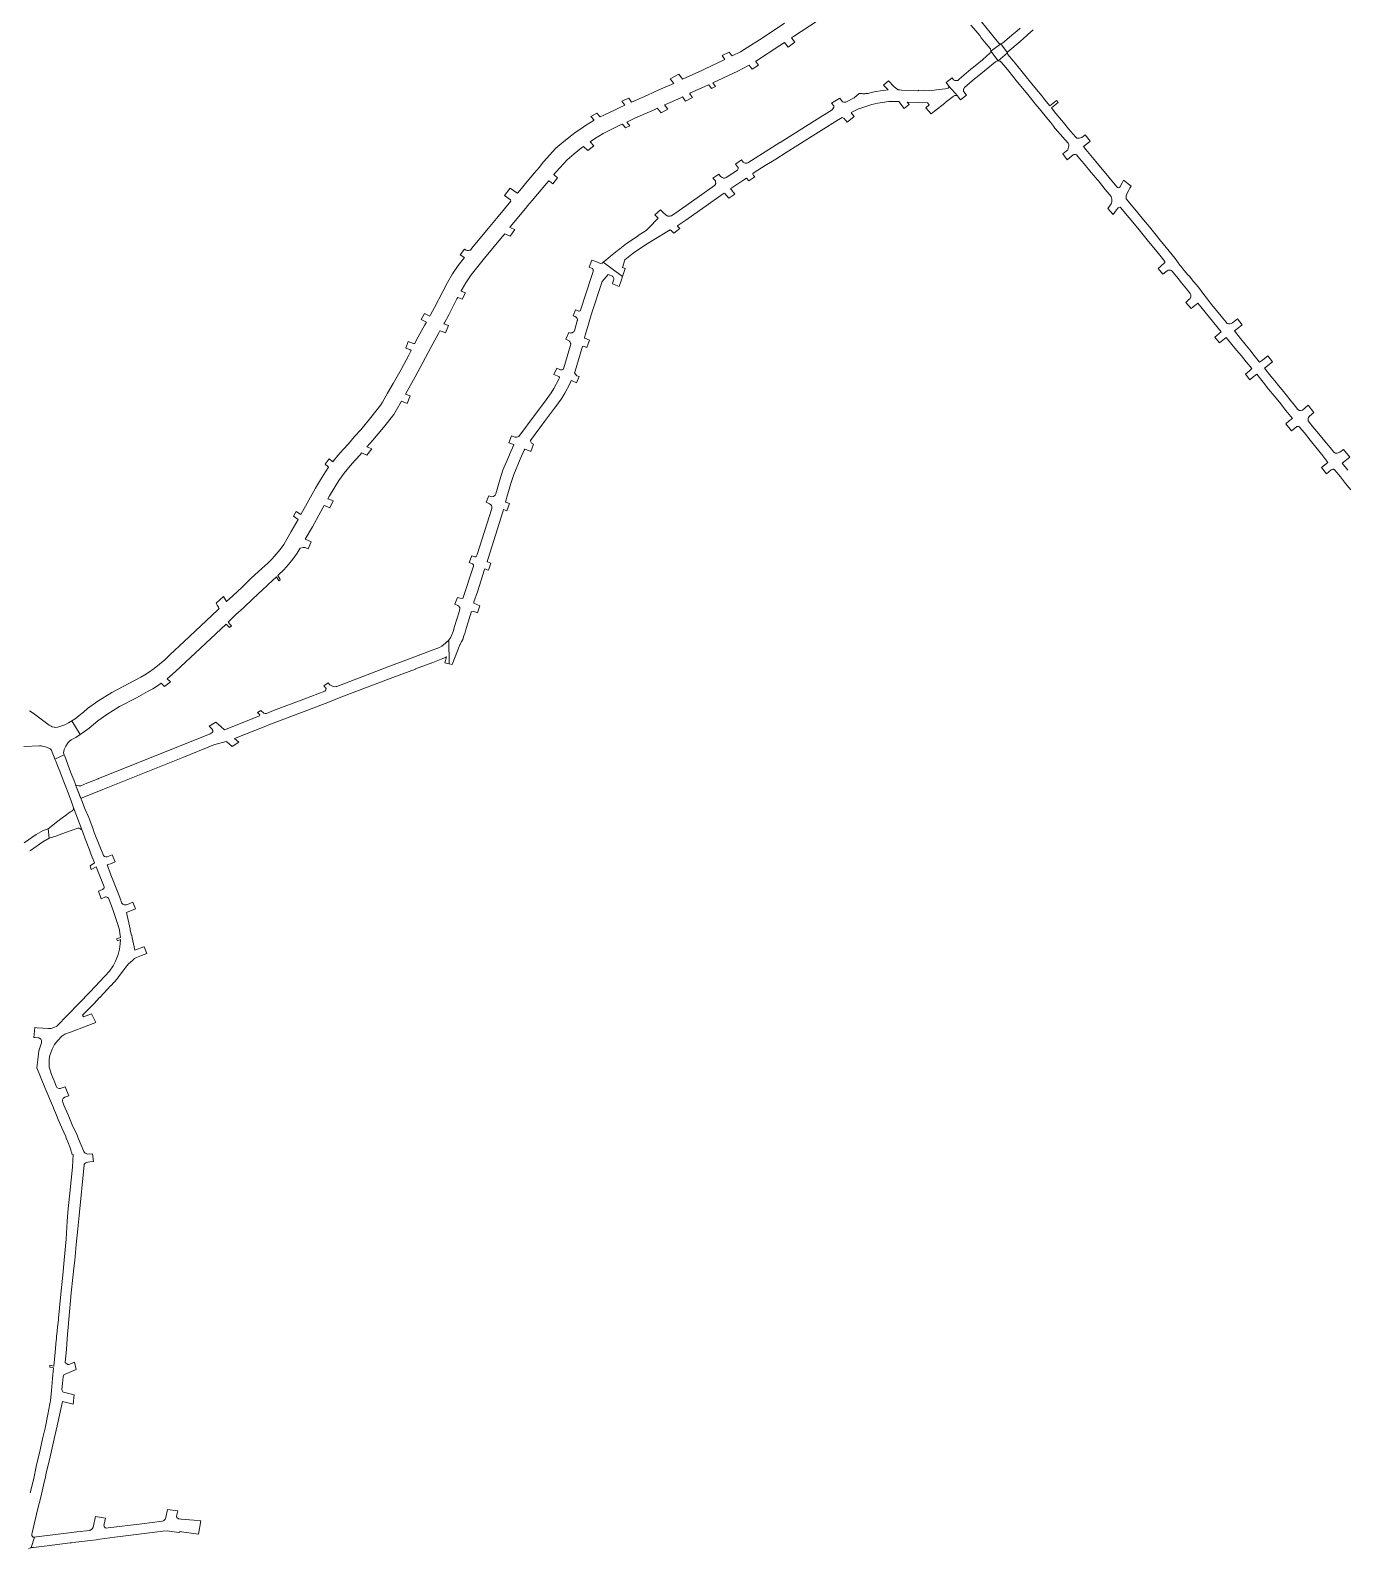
# Model space of a CAD drawing. Header units: inches. Extents: x 704148 to 723432, y 7075344 to 7101810.
# Drawn here: x 715544 to 717682, y 7089835 to 7092300 of the extents above; entities that cross this region are included whole.
import ezdxf

# ---------------------------------------------------------------- set-up
doc = ezdxf.new("R2010")
doc.units = ezdxf.units.IN
doc.header["$MEASUREMENT"] = 0
doc.layers.add('gisdb.gisadmin', color=7, linetype='Continuous', lineweight=9, true_color=0xccf5fc)

msp = doc.modelspace()

# ---------------------------------------------------------------- linework, layer by layer
at = {"layer": 'gisdb.gisadmin'}
for points in [[(716821.4898, 7092316.0503), (716782.4844, 7092290.1112), (716779.4074, 7092288.0873), (716784.9255, 7092281.3191), (716773.8193, 7092273.0083), (716767.98, 7092280.48), (716767.9068, 7092280.5225), (716760.7457, 7092275.8121), (716741.7887, 7092263.1745), (716722.5028, 7092251.0449), (716721.0522, 7092250.1227), (716725.9368, 7092243.8096), (716715.8725, 7092237.5638), (716710.9241, 7092244.0233), (716708.4874, 7092242.6507), (716692.2693, 7092234.1888), (716651.8261, 7092215.1226), (716656.3389, 7092209.0905), (716649.4866, 7092205.7954), (716645.0493, 7092211.8345), (716643.705, 7092211.1791), (716615.7043, 7092198.6418), (716614.1823, 7092197.9124), (716614.2661, 7092197.6316), (716614.41, 7092197.24), (716614.5807, 7092196.8593), (716614.7775, 7092196.4914), (716614.9993, 7092196.1381), (716615.2452, 7092195.8011), (716618.831, 7092191.2284), (716607.4213, 7092185.5728), (716602.2524, 7092192.1951), (716598.6546, 7092190.4709), (716574.9502, 7092180.1121), (716573.2595, 7092179.3285), (716578.5074, 7092172.6253), (716567.6976, 7092166.4406), (716562.55, 7092172.98), (716561.616, 7092173.9317), (716556.2894, 7092171.4629), (716526.4096, 7092158.1998), (716512.2048, 7092151.5295), (716516.823, 7092145.1775), (716510.1326, 7092142.1767), (716505.1155, 7092148.2204), (716503.0804, 7092147.2716), (716487.5178, 7092140.0887), (716473.972, 7092133.031), (716459.3866, 7092124.1255), (716452.4331, 7092119.4369), (716458.3457, 7092113.0851), (716449.0842, 7092105.1102), (716442.0244, 7092112.007), (716438.65, 7092109.5007), (716426.7729, 7092100.0039), (716415.1793, 7092090.163), (716397.1432, 7092070.4344), (716393.7111, 7092066.0991), (716393.87, 7092065.89), (716394.52, 7092065.32), (716399.8389, 7092061.1004), (716392.0392, 7092051.3798), (716386.61, 7092055.68), (716385.3926, 7092056.1055), (716381.5546, 7092051.728), (716358.2079, 7092023.9751), (716351.1282, 7092015.4361), (716349.8237, 7092013.8629), (716323.3444, 7091981.9374), (716321.9664, 7091980.2064), (716330.3324, 7091976.8883), (716322.8993, 7091966.4527), (716313.8047, 7091970.0575), (716306.9903, 7091961.9685), (716280.7818, 7091930.4895), (716259.1868, 7091903.1601), (716251.0131, 7091890.6021), (716243.4015, 7091877.6956), (716243.0997, 7091877.128), (716250.4148, 7091874.2217), (716244.9196, 7091863.6969), (716239.35, 7091866.04), (716237.67, 7091866.66), (716237.5551, 7091866.7001), (716236.367, 7091864.4657), (716222.9212, 7091838.4265), (716216.3086, 7091825.7526), (716215.2878, 7091824.0091), (716222.6615, 7091820.9946), (716217.91, 7091809.22), (716210.69, 7091812), (716208.87, 7091812.42), (716208.5094, 7091812.4317), (716206.7948, 7091809.5033), (716193.7534, 7091785.3711), (716181.1719, 7091760.996), (716168.5357, 7091737.5683), (716155.5, 7091714.3607), (716152.9732, 7091709.8793), (716160.5255, 7091706.7159), (716155.2822, 7091694.6733), (716146.404, 7091698.2284), (716138.3897, 7091684.0885), (716136.1504, 7091680.3193), (716133.661, 7091676.7104), (716116.8745, 7091655.6001), (716099.7281, 7091634.7811), (716090.0019, 7091624.0252), (716098.2, 7091620.87), (716089.9, 7091610.87), (716081.5552, 7091614.3051), (716079.4844, 7091611.9161), (716071.0103, 7091602.6812), (716062.7161, 7091593.2844), (716053.2415, 7091581.598), (716044.3758, 7091569.4431), (716036.7551, 7091557.037), (716029.3378, 7091544.5082), (716026.7981, 7091539.9389), (716027.4594, 7091539.6108), (716030.9906, 7091538.1951), (716035.2369, 7091536.4928), (716030.0078, 7091525.2497), (716022.58, 7091528.2), (716020.87, 7091528.66), (716020.5412, 7091528.6817), (716018.4864, 7091524.9847), (716001.6269, 7091494.2603), (715990.0795, 7091474.1651), (715993.6412, 7091472.6422), (715999.5306, 7091470.1239), (715994.9117, 7091458.5038), (715990.8184, 7091460.0524), (715989.5562, 7091460.4661), (715988.243, 7091460.6652), (715986.9149, 7091460.6443), (715981.8347, 7091459.565), (715976.6537, 7091451.4134), (715969.9934, 7091442.0102), (715962.7824, 7091433.0222), (715955.0467, 7091424.4817), (715946.8138, 7091416.4193), (715945.6533, 7091415.3542), (715948.534, 7091409.854), (715949.3136, 7091408.4302), (715946.9962, 7091406.5896), (715943.34, 7091413.2309), (715936.9253, 7091407.3432), (715920.425, 7091392.1426), (715905.1405, 7091377.2998), (715889.607, 7091362.7177), (715877.5258, 7091351.7903), (715865.7434, 7091340.5412), (715864.7899, 7091339.643), (715868.9158, 7091335.2867), (715870.4245, 7091333.6937), (715866.9898, 7091330.577), (715861.4392, 7091336.4864), (715811.1737, 7091289.1338), (715788.1662, 7091267.2878), (715779.2317, 7091259.1829), (715769.9979, 7091251.4206), (715765.6468, 7091247.7484), (715771.4707, 7091242.5716), (715761.6974, 7091235.307), (715756.0954, 7091240.3171), (715750.1396, 7091236.1581), (715742.7958, 7091231.4534), (715735.1409, 7091227.2737), (715715.8599, 7091216.8718), (715688.5612, 7091202.5175), (715678.0805, 7091196.343), (715667.8471, 7091189.7668), (715653.2857, 7091179.4134), (715646.2947, 7091173.2999), (715639.099, 7091167.4287), (715635.5989, 7091164.7379), (715631.6124, 7091161.7371), (715624.6137, 7091156.8799), (715610.9678, 7091179.074), (715616.2156, 7091182.6897), (715623.0793, 7091187.9075), (715630.0271, 7091193.5944), (715636.7628, 7091199.531), (715653.2634, 7091211.2919), (715664.5175, 7091218.5252), (715676.0477, 7091225.3097), (715703.8672, 7091239.9408), (715723.0169, 7091250.2815), (715729.4178, 7091253.7481), (715735.5455, 7091257.6774), (715744.6127, 7091264.1609), (715753.1966, 7091271.2721), (715761.9192, 7091278.5829), (715770.3521, 7091286.226), (715793.2865, 7091308.0037), (715847.696, 7091359.2585), (715850.2444, 7091361.6908), (715849.9402, 7091362.5015), (715849.2112, 7091363.7975), (715847.2106, 7091367.0895), (715845.2936, 7091370.244), (715857.1666, 7091381.2494), (715862.2138, 7091372.9956), (715872.1943, 7091382.028), (715887.437, 7091396.3447), (715902.4347, 7091410.9178), (715919.3906, 7091426.5404), (715929.1864, 7091435.5315), (715936.3074, 7091442.5051), (715942.9985, 7091449.8922), (715949.2357, 7091457.6664), (715954.9966, 7091465.7998), (715960.3157, 7091474.1422), (715967.3666, 7091486.8232), (715978.4286, 7091506.0718), (715970.8942, 7091511.8609), (715975.2615, 7091519.063), (715982.9339, 7091514.2431), (715995.8131, 7091537.7096), (716006.6912, 7091557.2845), (716014.5564, 7091570.5733), (716022.644, 7091583.7281), (716027.9031, 7091591.0923), (716027.6, 7091591.54), (716026.64, 7091592.47), (716022.6383, 7091595.8989), (716029.0092, 7091604.474), (716034.682, 7091600.0388), (716035.9099, 7091601.6376), (716043.0017, 7091610.2357), (716051.4448, 7091619.8076), (716060.0674, 7091629.2182), (716070.018, 7091640.6882), (716080.1977, 7091651.9553), (716096.7409, 7091672.0517), (716112.9433, 7091692.424), (716115.6234, 7091696.6462), (716123.7973, 7091711.0708), (716132.8827, 7091727.1853), (716145.6711, 7091749.9475), (716158.0686, 7091772.925), (716162.0693, 7091780.6725), (716161.96, 7091780.8), (716159.69, 7091782.34), (716153.2326, 7091784.4396), (716157.2072, 7091795.2047), (716165.9, 7091791.97), (716167.859, 7091791.8845), (716170.88, 7091797.7349), (716184.1593, 7091822.2976), (716186.7829, 7091826.7815), (716178.4298, 7091830.7779), (716183.5446, 7091840.7501), (716191.35, 7091836.78), (716192.33, 7091836.38), (716192.3898, 7091836.3642), (716193.5786, 7091838.396), (716199.8802, 7091850.4729), (716213.172, 7091876.2129), (716220.9004, 7091890.7273), (716229.2739, 7091904.8794), (716238.2756, 7091918.6404), (716248.3668, 7091931.4091), (716248.11, 7091931.76), (716245.69, 7091933.32), (716241.4174, 7091935.8123), (716248.5464, 7091945.3463), (716251.53, 7091943.5), (716252.77, 7091943.15), (716255, 7091942.94), (716256.82, 7091943.29), (716258.0602, 7091943.6744), (716260.5607, 7091946.8384), (716287.1578, 7091978.7838), (716295.2411, 7091988.3746), (716303.0472, 7091998.1924), (716323.7765, 7092023.1851), (716323.39, 7092024.97), (716313.7626, 7092032.2453), (716322.6783, 7092044.3926), (716333.55, 7092036.46), (716334.37, 7092036), (716334.4037, 7092036.0002), (716338.1624, 7092040.5336), (716350.0756, 7092054.8481), (716362.1438, 7092069.0322), (716369.8109, 7092077.772), (716376.9982, 7092086.9103), (716397.0752, 7092108.8684), (716409.7698, 7092119.6826), (716422.7896, 7092130.103), (716430.0644, 7092135.5083), (716437.4829, 7092140.7146), (716445.2918, 7092145.9795), (716458.9358, 7092154.3093), (716453.424, 7092160.3691), (716463.3818, 7092165.9456), (716468.09, 7092160.49), (716468.9785, 7092159.7393), (716476.1187, 7092163.4609), (716492.289, 7092170.9263), (716499.9383, 7092174.4935), (716508.9165, 7092178.7099), (716504.1342, 7092185.6305), (716515.3423, 7092190.1064), (716519.8537, 7092183.7358), (716545.631, 7092195.1784), (716564.2895, 7092203.8303), (716588.238, 7092214.3113), (716582.5553, 7092221.4567), (716596.6439, 7092229.0374), (716602.5558, 7092221.1713), (716604.8359, 7092222.2638), (716632.9292, 7092234.8411), (716639.4102, 7092238.0184), (716671.0873, 7092252.9442), (716666.8356, 7092259.6496), (716678.3725, 7092265.0868), (716681.66, 7092260.52), (716683.0768, 7092258.7213), (716696.4631, 7092265.7037), (716702.5497, 7092269.1479), (716708.438, 7092272.9209), (716727.4951, 7092284.8938), (716746.2212, 7092297.378), (716768.0727, 7092311.7525)], [(717171.9572, 7092301.4276), (717163.1377, 7092293.593), (717161.3036, 7092291.9638), (717156.6478, 7092287.8279), (717150.65, 7092282.5), (717130.63, 7092265.73), (717130.35, 7092265.27), (717130.09, 7092264.57), (717129.95, 7092263.88), (717115.0697, 7092250.8701), (717113.9009, 7092250.7698), (717112.7631, 7092250.4842), (717111.6854, 7092250.0208), (717110.6955, 7092249.3914), (717081.0705, 7092225.0796), (717076.7936, 7092221.4414), (717060.2103, 7092207.3348), (717059.6314, 7092206.5309), (717059.187, 7092205.6455), (717058.8882, 7092204.701), (717058.7426, 7092203.7212), (717058.7538, 7092202.7306), (717058.9215, 7092201.7543), (717059.2415, 7092200.8168), (717059.7058, 7092199.9417), (717063.7287, 7092194.9143), (717053.8444, 7092187.6932), (717050.07, 7092192.5), (717049.4303, 7092193.2689), (717034.9457, 7092209.7112), (717030.3863, 7092215.825), (717040.1061, 7092223.4802), (717042.7307, 7092220.1887), (717043.7007, 7092219.5731), (717044.7546, 7092219.1157), (717045.8667, 7092218.8277), (717047.0102, 7092218.716), (717048.157, 7092218.7834), (717049.2795, 7092219.0282), (717051.5019, 7092220.9331), (717070.7882, 7092237.3382), (717074.8386, 7092240.6634), (717089.4334, 7092252.6406), (717101.8958, 7092263.8914), (717102.4102, 7092264.6871), (717102.7878, 7092265.5561), (717103.0183, 7092266.4751), (717119.25, 7092278.73), (717120.88, 7092279.01), (717122.0888, 7092279.4471), (717140.36, 7092295.11), (717145.3322, 7092299.1773), (717150.6776, 7092303.9257)], [(717687.57, 7091554.41), (717678.94, 7091564.82), (717670.56, 7091575.54), (717661.52, 7091586.54), (717660.61, 7091587.21), (717659.88, 7091587.63), (717659.3, 7091587.87), (717658.41, 7091587.96), (717657.25, 7091587.63), (717655.88, 7091586.78), (717648.3315, 7091580.2376), (717639.7739, 7091590.7713), (717650.4, 7091599), (717640.5, 7091611.46), (717630.9, 7091623.53), (717621.66, 7091635.16), (717612.36, 7091646.77), (717604.46, 7091656.27), (717603.43, 7091656.98), (717602.42, 7091657.36), (717601.18, 7091657.36), (717600, 7091657.02), (717598.84, 7091656.34), (717591.418, 7091650.2933), (717582.1211, 7091661.737), (717588.25, 7091666.7), (717592.78, 7091670.36), (717582.28, 7091683.41), (717571.74, 7091696.51), (717563.29, 7091706.76), (717554.09, 7091717.93), (717545.25, 7091728.92), (717534.7, 7091742.04), (717528.13, 7091736.7), (717523.7639, 7091733.1476), (717516.3733, 7091742.078), (717523.12, 7091747.75), (717523.34, 7091747.93), (717527.12, 7091751.09), (717517.82, 7091762.31), (717509.88, 7091771.89), (717502.19, 7091781.17), (717494.52, 7091790.43), (717485.36, 7091801.48), (717474.1687, 7091793.0752), (717466.5843, 7091802.2397), (717477.1, 7091810.71), (717439.22, 7091857.67), (717428.2591, 7091848.5492), (717419.9079, 7091858.6403), (717423.63, 7091862.09), (717426.59, 7091865.19), (717427.17, 7091866.21), (717427.8, 7091867.87), (717428.02, 7091869.43), (717427.85, 7091870.81), (717427.46, 7091872.07), (717426.9, 7091873.29), (717421.02, 7091880.53), (717412.77, 7091890.69), (717407.33, 7091897.45), (717399.86, 7091906.5), (717397.58, 7091909.21), (717396.69, 7091909.89), (717395.62, 7091910.47), (717394.58, 7091910.9), (717393.65, 7091911.18), (717392.61, 7091911.17), (717391.07, 7091910.87), (717389.14, 7091909.99), (717387.25, 7091908.35), (717382.2871, 7091904.3338), (717374.6833, 7091913.6757), (717378.4, 7091916.76), (717385.66, 7091923.6), (717385.68, 7091925.28), (717377.38, 7091935.39), (717367.87, 7091946.99), (717359.28, 7091957.45), (717350.4, 7091968.28), (717341.51, 7091979.1), (717313.71, 7092012.98), (717313.47, 7092013.21), (717312.34, 7092013.26), (717311.02, 7092012.8), (717309.77, 7092011.93), (717306.92, 7092009.08), (717301.5951, 7092001.5927), (717293.0867, 7092011.2508), (717298.25, 7092018.49), (717299.48, 7092022.08), (717299.66, 7092026.42), (717298.42, 7092030.58), (717288.99, 7092042.12), (717277.8, 7092055.8), (717275.66, 7092058.22), (717273.66, 7092060.73), (717266.07, 7092069.83), (717254.58, 7092083.38), (717246.81, 7092092.54), (717241.94, 7092098.28), (717240.5, 7092098.88), (717238.05, 7092098.59), (717236.84, 7092098.13), (717227.3014, 7092089.9983), (717219.9799, 7092099.9619), (717227.85, 7092106.58), (717228.82, 7092108.46), (717229.37, 7092110.71), (717229.56, 7092112.78), (717229.5, 7092114.76), (717228.65, 7092116.93), (717219.3, 7092127.36), (717215.98, 7092131.07), (717211.52, 7092136.65), (717208.13, 7092140.33), (717207.06, 7092141.7), (717204.8, 7092144.58), (717199.72, 7092151.05), (717195.41, 7092156.39), (717181.96, 7092173.04), (717175.33, 7092181.24), (717173.52, 7092183.4), (717165.16, 7092193.4), (717144.39, 7092218.88), (717132.2174, 7092234.3068), (717124.69, 7092243.25), (717119.46, 7092249.44), (717118.4631, 7092250.0584), (717117.3804, 7092250.5098), (717116.2395, 7092250.7827), (717115.0697, 7092250.8701), (717103.0183, 7092266.4751), (717103.0956, 7092267.4194), (717103.0177, 7092268.3636), (717102.7866, 7092269.2825), (717102.4085, 7092270.1513), (717101.8937, 7092270.9466), (717095.56, 7092278.22), (717087.58, 7092288.33), (717084.98, 7092291.73), (717078.84, 7092299.38), (717070.75, 7092308.96)], [(717087.8, 7092313.99), (717102.08, 7092296.71), (717110.75, 7092286.23), (717116.68, 7092279.05), (717117.5, 7092278.78), (717119.25, 7092278.73), (717129.95, 7092263.88), (717129.95, 7092263.25), (717130.11, 7092262.27), (717130.71, 7092261.16), (717139.89, 7092250.18), (717142.4588, 7092246.9859), (717144.7781, 7092244.2179), (717149.0565, 7092238.7957), (717149.4771, 7092238.2626), (717158.21, 7092227.48), (717169.57, 7092213.73), (717177.5, 7092204.27), (717186.36, 7092193.45), (717190.49, 7092188.29), (717199.1, 7092177.89), (717209.5133, 7092186.6199), (717212.1549, 7092183.4725), (717201.405, 7092174.435), (717208.619, 7092165.61), (717220.85, 7092150.64), (717229.1376, 7092140.36), (717233.0641, 7092135.976), (717240.5637, 7092127.6101), (717242.0218, 7092125.7357), (717242.53, 7092125.42), (717246.26, 7092125.12), (717250.81, 7092126.48), (717256.1387, 7092130.7588), (717264.3564, 7092120.6394), (717263.15, 7092119.61), (717253.74, 7092111.58), (717257.4, 7092107.07), (717273.35, 7092087.43), (717294.4708, 7092061.9189), (717307.87, 7092046.14), (717308.82, 7092045.22), (717309.26, 7092045.05), (717310.94, 7092044.87), (717311.99, 7092045.31), (717312.6, 7092045.86), (717316.1442, 7092052.5348), (717318.634, 7092057.2239), (717330.793, 7092047.598), (717328.6612, 7092043.9307), (717327.5321, 7092041.7756), (717323.28, 7092033.66), (717322.66, 7092030.92), (717322.77, 7092027.53), (717323.0376, 7092026.6687), (717326.079, 7092023.1293), (717341.5502, 7092004.2745), (717351.0632, 7091992.6809), (717360.5009, 7091981.1898), (717362.7726, 7091978.4249), (717369.464, 7091970.2641), (717371.6487, 7091967.5996), (717379.2741, 7091958.3142), (717380.2349, 7091957.1443), (717387.7774, 7091947.9442), (717402.2316, 7091929.8143), (717410.1429, 7091919.1307), (717412.1995, 7091916.6852), (717417.1217, 7091910.7218), (717422.9571, 7091903.5518), (717424.7, 7091901.55), (717424.88, 7091901.69), (717432.27, 7091892.55), (717440.2, 7091883.37), (717447.49, 7091873.66), (717454.88, 7091863.83), (717455.8481, 7091862.5401), (717461.9723, 7091854.9479), (717469.3766, 7091845.7688), (717477.0277, 7091836.2837), (717485.0149, 7091826.3819), (717486.0797, 7091825.0619), (717487.03, 7091824.44), (717488.8, 7091823.74), (717491.01, 7091823.65), (717493.4, 7091824.42), (717495.51, 7091825.61), (717503.337, 7091831.8883), (717511.0452, 7091822.5076), (717505.48, 7091817.94), (717498.75, 7091812.41), (717508.48, 7091800.3), (717515.71, 7091791.22), (717523.49, 7091781.53), (717530.73, 7091772.52), (717539.56, 7091761.53), (717544.04, 7091765.02), (717552.7304, 7091771.7774), (717560.4472, 7091762.3863), (717547.3386, 7091751.8553), (717557.8375, 7091738.7988), (717566.64, 7091727.87), (717567.2077, 7091727.1716), (717575.8273, 7091716.705), (717584.8815, 7091705.6999), (717590.2605, 7091699.014), (717593.7427, 7091694.6858), (717601.782, 7091684.6909), (717604.06, 7091683.16), (717606.36, 7091683.05), (717608.91, 7091683.85), (717618.1689, 7091691.5613), (717627.7163, 7091679.7081), (717624.44, 7091677.06), (717620.05, 7091673.2), (717618.87, 7091671.86), (717618.33, 7091670.15), (717618.13, 7091668.2), (717618.21, 7091666.22), (717625.91, 7091656.85), (717635.4, 7091645.3), (717644.68, 7091634.01), (717653.88, 7091622.82), (717659.84, 7091615.67), (717662.51, 7091614.02), (717665.52, 7091613.93), (717669.77, 7091615.3), (717675.8299, 7091619.9753), (717685.992, 7091607.3591), (717673.2512, 7091597.464), (717682.5013, 7091586.2095)], [(715542.4829, 7091195.3824), (715548.06, 7091191.5), (715574, 7091172.5), (715575.1599, 7091171.8043), (715577.3937, 7091170.4532), (715579.36, 7091169.68), (715582.3458, 7091168.8484), (715584.9474, 7091168.6325), (715587.5514, 7091168.8174), (715590.0964, 7091169.3989), (715594.9773, 7091171.0769), (715599.75, 7091173.0414), (715605.4695, 7091175.8521), (715610.9678, 7091179.074), (715624.6137, 7091156.8799), (715617.308, 7091152.4982), (715609.7273, 7091148.6114), (715606.5223, 7091145.9768), (715604.9925, 7091144.2207), (715601.12, 7091138.31), (715598.6, 7091133.01), (715597.4, 7091127.52), (715598.6231, 7091124.3055), (715583.7213, 7091117.1139), (715582.4, 7091120.44), (715579.2148, 7091128.3644), (715577.87, 7091131.71), (715576.36, 7091133.11), (715575.88, 7091133.72), (715571.61, 7091136.16), (715569.8596, 7091136.6282), (715565.732, 7091137.7322), (715561.2598, 7091138.9284), (715558.7755, 7091138.9818), (715533.213, 7091137.5308)], [(715543.6, 7089926.08), (715549.12, 7089949.33), (715553.36, 7089968.57), (715559.52, 7089995.65), (715563.61, 7090013.67), (715567.51, 7090030.82), (715571.8957, 7090053.0686), (715572.44, 7090055.83), (715573.12, 7090059.27), (715575.8268, 7090072.9991), (715575.8414, 7090073.0731), (715576.31, 7090075.45), (715578.24, 7090092.31), (715579.84, 7090111.74), (715581.2493, 7090128.8547), (715575.2174, 7090130.2066), (715575.4526, 7090133.2283), (715581.9055, 7090131.7821), (715584.098, 7090154.5552), (715585.862, 7090173.377), (715585.8834, 7090173.6053), (715586.0496, 7090175.3748), (715586.4449, 7090179.5845), (715586.9097, 7090184.5339), (715587.1718, 7090187.3259), (715588.0489, 7090196.6665), (715588.175, 7090198.009), (715589.1679, 7090207.5797), (715589.2965, 7090208.9035), (715589.3561, 7090209.5163), (715590.9807, 7090226.2366), (715593.6437, 7090253.9978), (715596.25, 7090279.45), (715598.4179, 7090303.7693), (715601.6644, 7090337.614), (715603.59, 7090366.86), (715605.35, 7090387.4), (715605.8, 7090392.65), (715607.8101, 7090412.5487), (715607.8174, 7090412.5475), (715612.02, 7090454.68), (715612.47, 7090465.57), (715613.42, 7090475.27), (715611.26, 7090475.55), (715610.9, 7090477.73), (715610.18, 7090480.36), (715609.45, 7090482.99), (715608.42, 7090486.3), (715604.76, 7090495.76), (715602.11, 7090501.91), (715601.0777, 7090504.262), (715600.8817, 7090504.2384), (715601.0777, 7090504.2621), (715594.8201, 7090518.5201), (715594.7947, 7090518.5123), (715589.1263, 7090531.8592), (715586.1642, 7090538.8337), (715582.8959, 7090546.5294), (715581.2529, 7090550.3982), (715581.1364, 7090550.6725), (715581.0557, 7090550.8625), (715580.9867, 7090551.0248), (715581.1977, 7090551.1044), (715581.1574, 7090551.2009), (715567.46, 7090583.98), (715554.3052, 7090616.0857), (715555.8394, 7090628.8939), (715557.726, 7090643.401), (715561.579, 7090656.49), (715561.8568, 7090657.4651), (715561.9664, 7090658.4731), (715561.9047, 7090659.4851), (715561.6736, 7090660.4723), (715561.2795, 7090661.4064), (715560.7337, 7090662.2609), (715560.052, 7090663.0115), (715559.2534, 7090663.6361), (715558.3611, 7090664.1176), (715557.4005, 7090664.442), (715556.399, 7090664.6), (715551.583, 7090664.947), (715549.4145, 7090665.0826), (715550.7298, 7090681.2246), (715554.677, 7090680.9578), (715573.23, 7090679.68), (715577.6, 7090679.98), (715581.99, 7090681.22), (715586.77, 7090683.61), (715622.55, 7090720.3), (715640.59, 7090739.43), (715672.37, 7090773.13), (715678.01, 7090781.41), (715682.22, 7090789.3), (715686.34, 7090800.08), (715688.5, 7090808.56), (715689.78, 7090817.12), (715690.15, 7090824.09), (715684.9656, 7090822.1256), (715683.7027, 7090825.3626), (715689.84, 7090827.69), (715689.23, 7090834.63), (715688.64, 7090839.34), (715688.59, 7090839.75), (715683.94, 7090853.57), (715679.65, 7090866.33), (715675.43, 7090878.86), (715670.42, 7090891.26), (715669.21, 7090892.28), (715667.01, 7090893.37), (715665.85, 7090893.42), (715658.5354, 7090890.4914), (715654.4777, 7090902.5386), (715660.98, 7090905.35), (715662.88, 7090907.11), (715663.42, 7090908.13), (715663.62, 7090909), (715663.6, 7090909.86), (715658.25, 7090923.24), (715650.7, 7090942.15), (715642.4913, 7090938.1261), (715640.6006, 7090943.7396), (715648.1083, 7090948.8287), (715642.1855, 7090963.6296), (715639.6231, 7090970.1438), (715632.8138, 7090987.8816), (715628.8236, 7090998.3967), (715628.9389, 7090998.4323), (715627.7939, 7091001.1102), (715613.4522, 7091039.8315), (715611.06, 7091046.41), (715609.94, 7091049.48), (715604.27, 7091065.07), (715602.6017, 7091069.2605), (715597.04, 7091083.23), (715591.37, 7091097.48), (715590.15, 7091101.4), (715586.75, 7091109.49), (715585.0194, 7091113.8464), (715583.7213, 7091117.1139), (715598.6231, 7091124.3055), (715599.6047, 7091121.7258), (715609.15, 7091096.64), (715611.24, 7091091.15), (715615.6747, 7091079.6803), (715617.2687, 7091075.6764), (715625.4966, 7091053.5228), (715626.0953, 7091051.8813), (715626.5, 7091050.86), (715632.62, 7091035.46), (715638.91, 7091022.1), (715640.39, 7091018.16), (715645.4961, 7091003.5547), (715647.48, 7090997.88), (715662.28, 7090960.47), (715663.91, 7090958.84), (715666.02, 7090958.32), (715668.58, 7090958.61), (715676.555, 7090961.6613), (715681.4151, 7090950.3689), (715675.22, 7090947.95), (715668.34, 7090945.26), (715674.62, 7090929.09), (715686.12, 7090899.49), (715690.47, 7090888.13), (715691.93, 7090884.05), (715693.64, 7090881.92), (715696.12, 7090880.37), (715699.72, 7090880.48), (715701.48, 7090881.27), (715709.8693, 7090884.903), (715714.2274, 7090874.0637), (715699.9, 7090868.16), (715705.74, 7090841.65), (715705.84, 7090840), (715707.75, 7090830.95), (715708.28, 7090831.07), (715709.08, 7090827.11), (715712.03, 7090812.53), (715713.19, 7090806.79), (715727.93, 7090812.26), (715728.4361, 7090812.4518), (715732.8575, 7090801.5145), (715724.01, 7090798.18), (715718.9, 7090796.3), (715715.99, 7090794.91), (715713.03, 7090793.19), (715709.5, 7090790.27), (715703.23, 7090784.58), (715698.62, 7090779.13), (715693.93, 7090772.94), (715687.07, 7090763.78), (715685.23, 7090761.13), (715685.03, 7090760.84), (715674.17, 7090749.07), (715673.93, 7090748.81), (715668.93, 7090743.52), (715656.34, 7090730.18), (715656.18, 7090730), (715647.09, 7090720.56), (715628.6, 7090701.54), (715629.83, 7090698.56), (715643.2047, 7090703.7068), (715650.1104, 7090689.3537), (715634.19, 7090683.42), (715608.96, 7090674.02), (715599.82, 7090670.61), (715594.64, 7090667.18), (715587.63, 7090659.94), (715582.88, 7090654), (715578.88, 7090646.15), (715575.3, 7090635.74), (715574.46, 7090630.16), (715574.3, 7090620.52), (715574.53, 7090617.24), (715575.7, 7090612.04), (715578.05, 7090605), (715583.27, 7090591.97), (715585.66, 7090586), (715586.98, 7090583.85), (715587.58, 7090583.42), (715588.96, 7090582.74), (715590.66, 7090582.5), (715592.3, 7090582.58), (715600.2897, 7090585.2538), (715606.436, 7090570.5027), (715599.8252, 7090568.2733), (715598.9187, 7090567.8818), (715598.0886, 7090567.347), (715598.0335, 7090567.2969), (715597.3575, 7090566.6832), (715596.7452, 7090565.9085), (715596.2682, 7090565.0439), (715595.9395, 7090564.1127), (715595.768, 7090563.1403), (715595.7619, 7090562.5142), (715595.7583, 7090562.1529), (715595.9107, 7090561.1772), (715596.2211, 7090560.2398), (715598.3332, 7090555.2735), (715605.0306, 7090539.5252), (715611.8721, 7090523.4381), (715619.4946, 7090506.5988), (715620.8172, 7090503.5096), (715622.05, 7090500.63), (715630.55, 7090480.1), (715631.77, 7090478.35), (715632.89, 7090477.35), (715634.24, 7090476.61), (715635.6, 7090476.11), (715636.91, 7090475.92), (715644.6522, 7090476.3638), (715646.2391, 7090463.9331), (715640.33, 7090463.48), (715636.9, 7090462.79), (715635.44, 7090462.37), (715634.02, 7090461.68), (715632.44, 7090460.66), (715631.8, 7090460.09), (715631.14, 7090459.27), (715630.84, 7090458.48), (715622.87, 7090376.41), (715620.74, 7090354.51), (715618.28, 7090329.21), (715615.77, 7090303.33), (715614.58, 7090290.43), (715612.8, 7090275.54), (715609.84, 7090250.75), (715606.16, 7090207.3), (715603.54, 7090176.41), (715602.27, 7090158.46), (715600.17, 7090138.04), (715600.24, 7090137.63), (715600.46, 7090137.15), (715601.44, 7090136.18), (715602.89, 7090135.24), (715603.98, 7090134.75), (715604.75, 7090134.52), (715606.45, 7090134.42), (715608.02, 7090134.94), (715615.5427, 7090138.0291), (715618.0995, 7090126.1871), (715599.01, 7090118), (715598.33, 7090117.42), (715597.67, 7090116.09), (715597.14, 7090114.24), (715596.01, 7090103.55), (715594.94, 7090093.49), (715595.27, 7090091.93), (715595.7, 7090091.06), (715596.45, 7090090.05), (715597.55, 7090089.16), (715614.8302, 7090085.2956), (715613.0111, 7090069.6236), (715596.1, 7090074.04), (715587.24, 7090034.63), (715582.53, 7090013.66), (715580.35, 7090003.96), (715574.84, 7089979.45), (715570.1992, 7089960.3919), (715569.59, 7089957.89), (715568.28, 7089952.14), (715565.14, 7089938.28), (715560.76, 7089919.02), (715555.39, 7089898.44), (715546.661, 7089861.0947), (715546.12, 7089858.78), (715546.0311, 7089858.2241), (715546.0211, 7089857.6611), (715546.0902, 7089857.1024), (715546.2371, 7089856.5589), (715546.4589, 7089856.0414), (715546.8202, 7089855.4655), (715547.2739, 7089854.9591), (715547.8068, 7089854.5368), (715548.4035, 7089854.211), (715549.0468, 7089853.9908), (715549.3208, 7089853.9467), (715549.7181, 7089853.8828), (715550.1045, 7089853.8727), (715550.49, 7089853.9), (715545.01, 7089836.96), (715544.37, 7089836.72), (715540.62, 7089835.33)], [(715533.7839, 7090981.1907), (715553.4234, 7090994.6141), (715564.3851, 7091001.2532), (715572.7987, 7091003.9117), (715574.2556, 7090988.6602), (715564.11, 7090982.7), (715544.1642, 7090968.9882), (715542.89, 7090968.01)]]:
    msp.add_lwpolyline(points, dxfattribs=at)
for points in [[(716505.0117, 7091900.6621), (716473.9206, 7091923.7189), (716478.07, 7091927), (716485.72, 7091933.66), (716496.6849, 7091942.3297), (716498.0398, 7091943.4387), (716511.56, 7091954.17), (716530.2762, 7091966.8578), (716530.61, 7091967.073), (716543.483, 7091975.305), (716547.79, 7091979.6), (716562.84, 7091995.56), (716557.3385, 7092000.8404), (716566.9067, 7092008.8177), (716571.88, 7092004.17), (716576.06, 7092000.26), (716576.86, 7091999.65), (716577.72, 7091999.17), (716578.97, 7091998.8), (716579.81, 7091998.65), (716580.87, 7091998.65), (716582.14, 7091998.76), (716583.4, 7091999), (716584.67, 7091999.43), (716597.35, 7092007.95), (716608.1791, 7092015.5885), (716630.19, 7092031.12), (716654.2861, 7092048.2813), (716654.4, 7092048.36), (716655.4, 7092049.36), (716655.96, 7092050.23), (716656.29, 7092051.11), (716656.41, 7092051.96), (716656.3, 7092054.25), (716656.14, 7092055.17), (716655.87, 7092055.8), (716651.8545, 7092060.5166), (716661.5352, 7092066.7097), (716664.41, 7092063.06), (716665.06, 7092062.53), (716667.17, 7092061.21), (716667.87, 7092060.86), (716668.81, 7092060.56), (716669.79, 7092060.5), (716671.11, 7092060.54), (716672.06, 7092060.75), (716673.44, 7092061.35), (716691.59, 7092073.52), (716692.4, 7092074.52), (716692.71, 7092075.34), (716692.84, 7092076.02), (716692.84, 7092076.81), (716692.69, 7092077.49), (716692.02, 7092078.56), (716688.3365, 7092083.3005), (716698.23, 7092089.89), (716701.17, 7092086.46), (716702.26, 7092085.69), (716704.22, 7092084.91), (716705.41, 7092084.67), (716706.33, 7092084.68), (716707.15, 7092084.83), (716708.44, 7092085.46), (716760.8, 7092118.08), (716761.2454, 7092118.3514), (716816.78, 7092153.35), (716845.4, 7092171.13), (716846.77, 7092172.83), (716847.97, 7092175.37), (716848.15, 7092176.85), (716848.03, 7092177.57), (716844.5348, 7092182.1115), (716857.7728, 7092190.0309), (716862.1535, 7092184.5341), (716862.659, 7092184.3052), (716864.5461, 7092183.9225), (716865.9377, 7092183.73), (716866.5926, 7092183.73), (716867.2201, 7092183.7661), (716867.7719, 7092183.9025), (716881.1633, 7092190.5418), (716889.3199, 7092197.9157), (716890.6251, 7092197.7583), (716891.9337, 7092197.6413), (716893.2455, 7092197.5607), (716894.56, 7092197.5124), (716895.877, 7092197.4924), (716897.196, 7092197.4966), (716898.5167, 7092197.5211), (716899.8388, 7092197.5617), (716901.162, 7092197.6144), (716902.4858, 7092197.6752), (716903.81, 7092197.74), (716905.3478, 7092198.1874), (716909.49, 7092199.51), (716916.18, 7092200.86), (716917.0665, 7092200.9954), (716923.85, 7092202.21), (716928.1, 7092202.92), (716936.4116, 7092203.6704), (716929.0808, 7092211.513), (716937.0943, 7092218.2183), (716946.13, 7092208.55), (716950.3126, 7092205.5391), (716950.4843, 7092205.3609), (716950.6631, 7092205.19), (716950.8488, 7092205.0266), (716951.0411, 7092204.871), (716951.2397, 7092204.7235), (716951.4441, 7092204.5843), (716951.6541, 7092204.4536), (716951.8694, 7092204.3317), (716952.0894, 7092204.2187), (716952.314, 7092204.115), (716952.5426, 7092204.0205), (716952.775, 7092203.9356), (716953.0106, 7092203.8603), (716953.2491, 7092203.7948), (716953.4902, 7092203.7392), (716953.7333, 7092203.6936), (716953.9781, 7092203.658), (716954.2241, 7092203.6325), (716954.471, 7092203.6173), (716954.7183, 7092203.6122), (716958.0655, 7092203.3802), (716984.54, 7092202.25), (716986.0139, 7092203.4323), (717003.5834, 7092201.971), (717015.148, 7092203.6361), (717029.0557, 7092205.6386), (717033.7078, 7092206.3084), (717034.433, 7092206.8855), (717034.7229, 7092207.3494), (717034.9432, 7092208.0636), (717035.0251, 7092208.9893), (717034.9457, 7092209.7112), (717049.4303, 7092193.2689), (717048.5735, 7092193.8265), (717047.6345, 7092194.2306), (717046.6406, 7092194.4694), (717045.6205, 7092194.536), (717044.6039, 7092194.4285), (717043.6203, 7092194.15), (717042.6983, 7092193.7085), (717041.8646, 7092193.1169), (717039.7522, 7092191.4306), (717029.2226, 7092183.0244), (717028.2099, 7092182.2159), (717011.761, 7092169.0843), (717006.2588, 7092164.6962), (716997.5523, 7092174.7578), (717002.91, 7092179.38), (717000.1324, 7092182.8367), (716985.0913, 7092183.1975), (716967.3262, 7092183.9708), (716970.5953, 7092179.862), (716962.1584, 7092173.7046), (716953.4756, 7092184.6201), (716952.0273, 7092184.6244), (716937.773, 7092184.7091), (716919.4914, 7092182.1454), (716909.8871, 7092179.7201), (716890.2813, 7092173.5033), (716888.3224, 7092172.8806), (716877.4275, 7092167.449), (716876.2466, 7092166.7921), (716876.8756, 7092166.0004), (716881.0889, 7092160.6889), (716869.7577, 7092151.297), (716867.98, 7092153.54), (716866.87, 7092155.19), (716864.93, 7092157.42), (716861.6568, 7092158.599), (716856.3475, 7092155.5895), (716855.3539, 7092154.9351), (716827.6259, 7092137.6822), (716770.9083, 7092101.99), (716754.0455, 7092091.4515), (716736.8032, 7092080.6603), (716718.9394, 7092069.6134), (716716.5304, 7092067.9063), (716716.5384, 7092067.6918), (716716.7352, 7092066.7279), (716717.087, 7092065.8091), (716717.5841, 7092064.9601), (716719.7014, 7092062.3329), (716710.0393, 7092055.9053), (716706.49, 7092060.51), (716706.189, 7092060.5783), (716702.1912, 7092057.7521), (716685.8463, 7092046.7308), (716681.0193, 7092043.4569), (716681.18, 7092042.66), (716681.51, 7092041.81), (716687.2522, 7092034.5379), (716677.5333, 7092027.6348), (716671.36, 7092035.5), (716670.2466, 7092036.1502), (716665.1488, 7092032.6926), (716641.0231, 7092015.5105), (716640.8492, 7092015.3913), (716620.9707, 7092001.3607), (716607.9466, 7091992.1794), (716598.1708, 7091985.6111), (716595.091, 7091983.5418), (716594.205, 7091983.0055), (716594.42, 7091982.48), (716598.2365, 7091978.7299), (716588.3837, 7091971.2902), (716585.14, 7091974.4), (716584.47, 7091974.92), (716582.7186, 7091976.2766), (716553.8218, 7091959.3484), (716540.7406, 7091950.9978), (716522.5738, 7091938.6803), (716508.9628, 7091927.8288), (716504.99, 7091915.52), (716509.45, 7091913.84)], [(716473.9206, 7091923.7189), (716505.0117, 7091900.6621), (716503.29, 7091895.55), (716499.59, 7091884.34), (716488.7054, 7091889.0782), (716490.72, 7091894.62), (716490.96, 7091895.62), (716490.92, 7091897.39), (716490.58, 7091898.68), (716490.01, 7091899.81), (716489.39, 7091900.49), (716488.73, 7091901.05), (716481.6594, 7091904.1118), (716472.2361, 7091892.4965), (716454.2945, 7091838.6751), (716450.0226, 7091823.3466), (716444.6691, 7091805.2883), (716443.5104, 7091800.9661), (716443.85, 7091800.66), (716451.4887, 7091797.5511), (716447.13, 7091785.71), (716442.7, 7091787.29), (716441.14, 7091787.44), (716439.96, 7091787.26), (716439.0613, 7091784.0626), (716428.0551, 7091747.0154), (716427.1414, 7091744.5527), (716431.13, 7091739.71), (716434.7423, 7091738.3578), (716430.3881, 7091727.8827), (716423.5284, 7091731.1192), (716421.8357, 7091731.9178), (716419.4701, 7091726.461), (716411.2781, 7091711.511), (716406.378, 7091702.9237), (716405.5527, 7091701.4644), (716396.6627, 7091689.4698), (716396.2974, 7091688.9744), (716378.6774, 7091665.445), (716355.5027, 7091634.3851), (716355.6559, 7091633.6122), (716356.104, 7091632.4291), (716356.7417, 7091631.3365), (716357.5515, 7091630.3646), (716358.5111, 7091629.5402), (716359.5939, 7091628.8859), (716360.77, 7091628.42), (716356.3482, 7091616.6208), (716349.92, 7091619.41), (716346.6958, 7091620.574), (716345.6002, 7091618.8165), (716339.0298, 7091604.0817), (716328.504, 7091579.4475), (716323.9743, 7091564.4254), (716317.4461, 7091542.199), (716315.3446, 7091534.5485), (716321.6879, 7091532.0208), (716317.5706, 7091520.0994), (716311.9231, 7091522.1579), (716310.9061, 7091518.5283), (716286.7425, 7091442.9516), (716285.2465, 7091438.0084), (716285.8, 7091437.55), (716291.4539, 7091435.3566), (716287.5417, 7091423.8499), (716285.44, 7091424.67), (716283.1, 7091425.75), (716281.68, 7091425.93), (716281.5316, 7091425.9171), (716281.2754, 7091425.0795), (716281.2103, 7091424.8715), (716269.448, 7091388.5319), (716263.925, 7091372.2496), (716263.4663, 7091370.414), (716263.54, 7091370.35), (716273.7416, 7091366.121), (716269.6727, 7091354.586), (716265.19, 7091356.28), (716262.5, 7091356.79), (716259.6747, 7091356.3816), (716258.7033, 7091352.7236), (716258.5684, 7091352.3377), (716257.8808, 7091350.4736), (716251.9223, 7091330.8259), (716250.1716, 7091325.4524), (716248.9321, 7091321.2538), (716247.7354, 7091317.4236), (716245.6306, 7091311.4388), (716244.3789, 7091308.6343), (716243.9756, 7091307.9354), (716241.4985, 7091303.3911), (716240.8437, 7091302.483), (716228.4353, 7091270.5781), (716223.6933, 7091271.762), (716222.9019, 7091310.5072), (716223.32, 7091310.9), (716225.76, 7091314.05), (716227.72, 7091317.78), (716230.0026, 7091324.3786), (716232.5889, 7091332.6559), (716239.86, 7091356.52), (716240.7, 7091358.8), (716241.04, 7091360.5), (716241.12, 7091361.52), (716241.12, 7091362.46), (716240.8, 7091363.33), (716240.12, 7091364.6), (716239.36, 7091365.4), (716238, 7091366.56), (716232.6473, 7091368.6937), (716237.3908, 7091379.7651), (716241.76, 7091378.27), (716245.78, 7091377.95), (716263.11, 7091430.65), (716263.26, 7091431.31), (716263.23, 7091431.88), (716263.11, 7091432.44), (716262.93, 7091432.88), (716262.67, 7091433.31), (716262.25, 7091433.78), (716261.87, 7091434.06), (716261.26, 7091434.33), (716259.82, 7091434.87), (716256.3398, 7091436.1656), (716260.6593, 7091447.3917), (716265.1, 7091445.58), (716266.72, 7091445.68), (716267.42, 7091446.16), (716268.9, 7091449.54), (716292.72, 7091524.03), (716292.7416, 7091524.101), (716293.21, 7091526.44), (716293.05, 7091527.89), (716292.28, 7091528.98), (716291.39, 7091530.05), (716290.9, 7091530.42), (716289.09, 7091531.87), (716287.27, 7091532.97), (716283.5899, 7091534.3703), (716287.9878, 7091544.7731), (716293.2, 7091542.88), (716295.49, 7091543.51), (716298.3, 7091545.8), (716299.3115, 7091547.8682), (716299.35, 7091547.99), (716305.952, 7091570.4443), (716306.0663, 7091570.7764), (716310.58, 7091586.09), (716321.4964, 7091611.4038), (716321.6384, 7091611.7349), (716328.71, 7091627.58), (716328.7838, 7091627.7243), (716320.3952, 7091630.8612), (716325.0317, 7091642.098), (716330.85, 7091639.84), (716333.63, 7091639.78), (716336.89, 7091641.21), (716363.3917, 7091676.7645), (716363.6215, 7091677.0682), (716381.1504, 7091700.5894), (716389.35, 7091711.59), (716393.65, 7091718.8), (716401.94, 7091733.81), (716403.0179, 7091736.3493), (716402.8919, 7091736.6209), (716401.6379, 7091738.0919), (716393.4627, 7091741.7334), (716398.2617, 7091751.8379), (716404.3871, 7091749.1851), (716406.9192, 7091749.2093), (716408.6069, 7091749.5153), (716409.84, 7091752.42), (716420.85, 7091789.48), (716421.06, 7091790.6), (716421.03, 7091791.31), (716420.8, 7091792.01), (716420.04, 7091793.92), (716419.66, 7091794.67), (716419.15, 7091795.41), (716418.26, 7091796.25), (716417.42, 7091796.87), (716413.3, 7091798.94), (716417.8738, 7091809.9138), (716419.365, 7091809.34), (716420.3163, 7091809.0617), (716421.3005, 7091808.9437), (716422.2906, 7091808.9894), (716423.2597, 7091809.1975), (716424.1813, 7091809.5623), (716425.0303, 7091810.0739), (716425.7835, 7091810.7182), (716426.4203, 7091811.4778), (716426.9234, 7091812.3318), (716431.729, 7091828.487), (716431.9275, 7091829.4588), (716431.9631, 7091830.4501), (716431.8349, 7091831.4336), (716431.5465, 7091832.3826), (716431.1056, 7091833.2711), (716430.5244, 7091834.0749), (716429.8188, 7091834.7719), (716429.0079, 7091835.3432), (716428.114, 7091835.773), (716425.2751, 7091836.8594), (716428.6181, 7091846.7334), (716429.57, 7091846.38), (716434.37, 7091844.6), (716434.88, 7091844.52), (716435.57, 7091844.71), (716436.15, 7091845.15), (716436.68, 7091845.89), (716454.9604, 7091900.7754), (716457.18, 7091907.44), (716457.44, 7091908.97), (716457.5, 7091911.13), (716457.41, 7091911.84), (716457.1, 7091912.67), (716456.39, 7091913.64), (716455.82, 7091913.95), (716450.8406, 7091915.7329), (716455.3253, 7091927.4614), (716461.67, 7091924.97), (716469.46, 7091921.91), (716472.24, 7091922.39)], [(716223.6933, 7091271.762), (716216.4941, 7091273.5594), (716219.37, 7091283.08), (716219.37, 7091283.3267), (716218.3769, 7091282.7097), (716217.6173, 7091282.2266), (716210.7171, 7091279.3898), (716197.0794, 7091274.1828), (716169.1251, 7091263.5118), (716168.8507, 7091263.4044), (716132.3111, 7091249.4584), (716132.288, 7091249.4498), (716048.0532, 7091217.504), (716029.2249, 7091209.9862), (715992.7693, 7091196.2282), (715933.8606, 7091173.6557), (715923.5801, 7091169.6779), (715875.1574, 7091150.7119), (715882.102, 7091144.9003), (715871.2634, 7091137.5444), (715862.55, 7091145.32), (715861.8285, 7091145.6753), (715841.7332, 7091140.2761), (715791.2971, 7091120.0428), (715661.473, 7091067.7109), (715628.038, 7091054.2204), (715625.5369, 7091053.4123), (715617.2687, 7091075.6764), (715619.61, 7091074.29), (715622.22, 7091073.82), (715625.5, 7091073.91), (715635.5192, 7091077.9327), (715653.7433, 7091085.2288), (715654.4509, 7091085.5338), (715785.735, 7091138.2603), (715835.63, 7091158.3), (715839.14, 7091160.34), (715839.93, 7091161.51), (715839.85, 7091163.46), (715838.61, 7091166.29), (715833.856, 7091170.6224), (715844.7314, 7091177.4031), (715849.75, 7091172.98), (715852.89, 7091170.21), (715859.03, 7091164.8), (715859.0626, 7091164.8125), (715914.7, 7091186.65), (715915.56, 7091187.46), (715915.95, 7091188.15), (715916.13, 7091188.93), (715915.85, 7091189.64), (715912.2814, 7091192.606), (715917.871, 7091195.9711), (715922.87, 7091191.77), (715925.14, 7091191.39), (715926.99, 7091191.37), (715938.72, 7091195.97), (715987.4803, 7091214.54), (716022.02, 7091227.58), (716023.6, 7091229.46), (716023.98, 7091231.8), (716020.3249, 7091236.1204), (716027.4791, 7091240.7657), (716030.2, 7091237.63), (716033.1, 7091236.05), (716035.61, 7091234.94), (716036.87, 7091234.64), (716040.09, 7091235.03), (716041.37, 7091235.29), (716125.67, 7091267.26), (716162.06, 7091281.15), (716193.5949, 7091293.1902), (716207.8, 7091298.5), (716211.52, 7091300.74), (716217.71, 7091305.63), (716222.9019, 7091310.5072)], [(715574.2556, 7090988.6602), (715572.7987, 7091003.9117), (715588.4288, 7091016.2357), (715595.54, 7091021.7), (715602.3402, 7091026.9614), (715605.9679, 7091029.7681), (715608.8117, 7091031.5011), (715610.8134, 7091032.5849), (715611.466, 7091033.0209), (715612.0561, 7091033.5384), (715612.5735, 7091034.1284), (715613.0096, 7091034.781), (715613.3567, 7091035.4849), (715613.609, 7091036.2281), (715613.7621, 7091036.9979), (715613.8134, 7091037.781), (715613.7621, 7091038.5642), (715613.4522, 7091039.8315), (715627.7939, 7091001.1102), (715627.1513, 7091002.1493), (715626.3421, 7091003.0645), (715625.3895, 7091003.8295), (715624.3212, 7091004.4221), (715623.168, 7091004.8253), (715621.9631, 7091005.0273), (715620.7414, 7091005.0223), (715602.3634, 7090998.4759), (715602.1758, 7090998.3008), (715595.1042, 7090995.7844), (715594.94, 7090995.64), (715584.8461, 7090992.2339)], [(715593.37, 7089859.1), (715606.8534, 7089861.0841), (715619, 7089862.66), (715640.52, 7089865.02), (715644.44, 7089867.9), (715644.99, 7089868.6), (715645.43, 7089869.41), (715645.71, 7089870.23), (715649.5747, 7089887.5028), (715665.9642, 7089884.6974), (715663.46, 7089874.88), (715663.24, 7089873.55), (715663.36, 7089872.2), (715663.65, 7089871.26), (715664.07, 7089870.51), (715664.63, 7089869.84), (715665.26, 7089869.36), (715666.02, 7089868.98), (715667.29, 7089868.76), (715669.98, 7089868.84), (715724.81, 7089875.75), (715758.42, 7089880.08), (715759.62, 7089880.36), (715760.53, 7089880.87), (715761.77, 7089881.91), (715762.7, 7089883.37), (715763.6, 7089885.63), (715766.6416, 7089899.0583), (715783.2579, 7089896.7821), (715781.19, 7089888.1), (715781.15, 7089887.68), (715781.16, 7089887.16), (715781.31, 7089886.47), (715782.11, 7089885.12), (715783.59, 7089884.1), (715784.38, 7089883.75), (715785.31, 7089883.55), (715788.83, 7089883.19), (715808.95, 7089881.54), (715820.4285, 7089880.5229), (715816.899, 7089858.8164), (715789.25, 7089862.83), (715788.17, 7089862.9), (715786.9, 7089862.68), (715786.15, 7089862.44), (715784.62, 7089861.54), (715766, 7089864.11), (715758.9196, 7089863.4652), (715724.0175, 7089859.3025), (715681.1102, 7089853.8591), (715656.76, 7089850.67), (715650.4806, 7089849.7955), (715641.5, 7089848.78), (715617.3, 7089845.82), (715610.35, 7089844.73), (715608.27, 7089844.48), (715595.79, 7089842.98), (715571.16, 7089840.06), (715566.05, 7089839.46), (715548.6408, 7089837.3914), (715545.01, 7089836.96), (715550.49, 7089853.9), (715553.5653, 7089854.2729)]]:
    msp.add_lwpolyline(points, close=True, dxfattribs=at)

doc.saveas('drawing.dxf')
